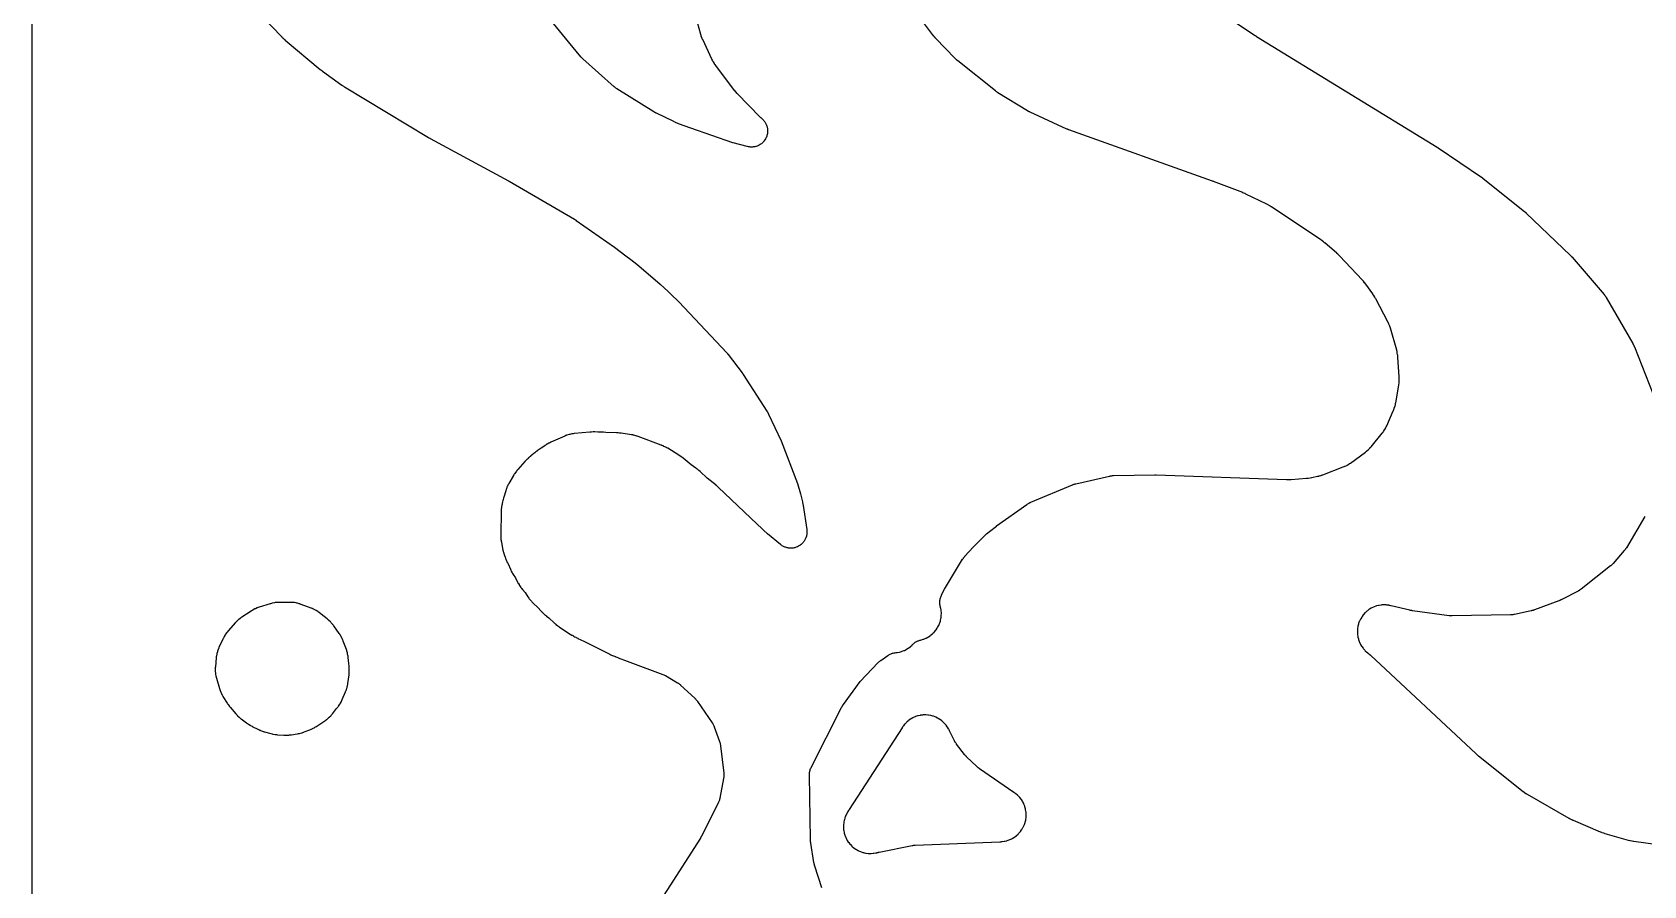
# Model space of a CAD drawing. Header units: millimetres. Extents: x 0 to 300, y 0 to 300.
# Drawn here: x -0.1 to 150, y 141.2 to 220.6 of the extents above; entities that cross this region are included whole.
import ezdxf

# ---------------------------------------------------------------- set-up
doc = ezdxf.new("R2010")
doc.units = ezdxf.units.MM
doc.layers.add('CUT', color=7, linetype='CONTINUOUS')

msp = doc.modelspace()

# ---------------------------------------------------------------- linework, layer by layer
at = {"layer": 'CUT'}
for points in [[(-0.0625, 1.4375), (-0.0625, 298.5625), (-0.0625, 299.4478), (-0.0589, 299.5212), (-0.0503, 299.5794), (-0.036, 299.6365), (-0.0162, 299.6918), (0.009, 299.745), (0.0392, 299.7954), (0.0743, 299.8427), (0.1137, 299.8863), (0.1573, 299.9257), (0.2046, 299.9608), (0.255, 299.991), (0.3082, 300.0162), (0.3635, 300.036), (0.4206, 300.0503), (0.4788, 300.0589), (0.5522, 300.0625), (1.4375, 300.0625), (298.512, 300.0625)], [(108.4215, 223.9326), (113.8003, 220.3373), (113.805, 220.3342), (113.8377, 220.3127), (113.8428, 220.3095), (113.8838, 220.2832), (113.8888, 220.28), (113.9214, 220.2595), (113.9268, 220.2562), (130.7366, 209.964), (130.7493, 209.9562), (130.7623, 209.9481), (130.7667, 209.9453), (130.7775, 209.9384), (130.7821, 209.9355), (130.7893, 209.9308), (130.7938, 209.9279), (130.8044, 209.9211), (130.8083, 209.9185), (130.817, 209.9127), (130.8291, 209.9046), (130.8345, 209.901), (134.8643, 207.1581), (134.8701, 207.1541), (134.8835, 207.1449), (134.8892, 207.1409), (134.9026, 207.1315), (134.9096, 207.1264), (134.926, 207.1147), (134.933, 207.1096), (134.9439, 207.1016), (134.9508, 207.0965), (134.9667, 207.0846), (134.9735, 207.0795), (134.9772, 207.0767), (134.9852, 207.0705), (135.0039, 207.0559), (135.0119, 207.0496), (138.87, 203.969), (138.878, 203.9625), (138.8966, 203.9474), (138.9045, 203.9408), (138.914, 203.9329), (138.9217, 203.9263), (138.9398, 203.9108), (138.9475, 203.9041), (138.9597, 203.8935), (138.9674, 203.8867), (138.9851, 203.8708), (138.9927, 203.8639), (139.0019, 203.8555), (139.0094, 203.8486), (139.0268, 203.8322), (139.0342, 203.8252), (143.1551, 199.8714), (143.1629, 199.8638), (143.1811, 199.846), (143.1888, 199.8383), (143.1982, 199.8288), (143.2059, 199.821), (143.2236, 199.8027), (143.2311, 199.7948), (143.243, 199.7823), (143.2505, 199.7743), (143.2677, 199.7556), (143.2751, 199.7475), (143.284, 199.7376), (143.2913, 199.7294), (143.3081, 199.7103), (143.3153, 199.7021), (146.287, 196.2377), (146.2938, 196.2297), (146.3044, 196.2172), (146.3305, 196.1844), (146.3734, 196.1282), (146.392, 196.1028), (146.3931, 196.1012), (146.4108, 196.0752), (146.4496, 196.0161), (146.4718, 195.9805), (146.4802, 195.9664), (146.4855, 195.9573), (148.9487, 191.6812), (148.9567, 191.6671), (148.975, 191.634), (148.9827, 191.6198), (148.9919, 191.6023), (148.9994, 191.5879), (149.0164, 191.5542), (149.0236, 191.5397), (149.0347, 191.5167), (149.0416, 191.5021), (149.0575, 191.4677), (149.0642, 191.453), (149.0721, 191.4349), (149.0785, 191.42), (149.0931, 191.3852), (149.0992, 191.3702), (150.821, 187.0421)], [(20.4361, 223.0288), (23.1787, 220.2077), (23.1895, 220.1969), (23.2601, 220.1278), (23.2711, 220.1173), (23.362, 220.0329), (23.3733, 220.0227), (23.4474, 219.9572), (23.4589, 219.9473), (23.469, 219.9388), (23.4876, 219.9223), (23.5012, 219.9105), (26.7438, 217.191), (26.7519, 217.1843), (26.8089, 217.1382), (26.8177, 217.1311), (26.8898, 217.075), (26.8986, 217.0683), (26.9565, 217.025), (26.966, 217.018), (28.7617, 215.727), (28.7717, 215.7199), (28.8368, 215.6751), (28.8469, 215.6683), (28.9299, 215.6136), (28.9401, 215.607), (29.007, 215.5649), (29.0174, 215.5585), (36.8207, 210.8584), (36.8264, 210.855), (36.8656, 210.832), (36.8716, 210.8285), (36.9208, 210.8003), (36.9268, 210.797), (36.9659, 210.7752), (36.9724, 210.7716), (44.2682, 206.8252), (44.2766, 206.8206), (44.2848, 206.8161), (44.2951, 206.8104), (44.3029, 206.806), (44.312, 206.8009), (44.3173, 206.7979), (44.3291, 206.7911), (44.3337, 206.7885), (50.4243, 203.2468), (50.4321, 203.2422), (50.4503, 203.2314), (50.458, 203.2268), (50.4675, 203.221), (50.4752, 203.2163), (50.4931, 203.2051), (50.5007, 203.2003), (50.5128, 203.1926), (50.5204, 203.1877), (50.5381, 203.1762), (50.5456, 203.1713), (50.5548, 203.1651), (50.5623, 203.1601), (50.5798, 203.1482), (50.5872, 203.1431), (54.1628, 200.6595), (55.214, 199.8448), (55.6785, 199.4848), (56.2374, 199.0517), (56.4251, 198.9062), (58.4084, 197.2024), (58.7813, 196.8506), (59.1347, 196.5174), (59.3905, 196.2762), (60.1452, 195.5644), (64.6025, 190.8133), (64.6103, 190.8048), (64.6284, 190.785), (64.6361, 190.7764), (64.6455, 190.7659), (64.6531, 190.7573), (64.6707, 190.737), (64.6782, 190.7282), (64.69, 190.7144), (64.6974, 190.7055), (64.7145, 190.6848), (64.7217, 190.6758), (64.7305, 190.6649), (64.7377, 190.6559), (64.7438, 190.648), (66.0279, 188.9633), (66.0323, 188.9574), (66.0426, 188.9437), (66.047, 188.9378), (66.057, 188.9242), (66.0623, 188.9169), (66.0747, 188.8998), (66.0799, 188.8924), (66.0881, 188.8808), (66.0932, 188.8735), (66.105, 188.8564), (66.1101, 188.8491), (66.1128, 188.845), (66.1187, 188.8362), (66.1324, 188.8155), (66.1382, 188.8066), (68.3415, 185.3798), (68.3492, 185.3677), (68.3671, 185.3388), (68.3747, 185.3264), (68.3837, 185.3113), (68.391, 185.2988), (68.4079, 185.2696), (68.415, 185.257), (68.4261, 185.237), (68.433, 185.2242), (68.449, 185.1944), (68.4557, 185.1816), (68.4638, 185.1659), (68.4703, 185.1529), (68.4853, 185.1226), (68.4916, 185.1095), (69.661, 182.6415), (71.1937, 178.6418), (71.4679, 177.6921), (71.641, 176.9465), (71.6529, 176.8954), (71.6541, 176.8902), (71.7179, 176.6155), (72.0445, 174.3715), (72.0497, 174.3285), (72.0573, 174.2496), (72.0615, 174.1631), (72.0615, 174.1055), (72.0574, 174.0191), (72.0519, 173.9617), (72.0395, 173.8761), (72.0284, 173.8195), (72.0079, 173.7355), (71.9915, 173.6802), (71.9629, 173.5985), (71.9413, 173.5451), (71.905, 173.4665), (71.8783, 173.4155), (71.8347, 173.3407), (71.8032, 173.2924), (71.7526, 173.2223), (71.7166, 173.1772), (71.6595, 173.1122), (71.6194, 173.0709), (71.5563, 173.0117), (71.5124, 172.9743), (71.4439, 172.9215), (71.3966, 172.8885), (71.3233, 172.8425), (71.2731, 172.8142), (71.1957, 172.7754), (71.143, 172.7521), (71.0623, 172.721), (71.0076, 172.7028), (70.9242, 172.6796), (70.8681, 172.6668), (70.7829, 172.6516), (70.7257, 172.6443), (70.6394, 172.6374), (70.5818, 172.6355), (70.4953, 172.637), (70.4378, 172.6407), (70.3518, 172.6504), (70.2949, 172.6597), (70.2103, 172.6776), (70.1546, 172.6922), (70.072, 172.7182), (70.0179, 172.7382), (69.9383, 172.772), (69.8864, 172.797), (69.8103, 172.8383), (69.7611, 172.8682), (69.6893, 172.9166), (69.6258, 172.9641), (69.5918, 172.9909), (68.3914, 173.9815), (68.0299, 174.3154), (67.82, 174.5093), (67.4746, 174.8284), (67.4254, 174.8738), (63.8028, 178.31), (63.7955, 178.3168), (63.7443, 178.3637), (63.7364, 178.3709), (63.6715, 178.4283), (63.6636, 178.4352), (63.6115, 178.4797), (63.603, 178.4869), (62.7867, 179.1582), (62.1314, 179.7635), (62.1158, 179.7775), (62.0128, 179.8661), (61.9967, 179.8795), (61.8637, 179.9862), (61.8472, 179.999), (61.7382, 180.0803), (61.7213, 180.0925), (61.273, 180.4033), (60.5498, 180.9981), (60.5337, 181.0109), (60.4275, 181.0923), (60.411, 181.1046), (60.2743, 181.202), (60.2574, 181.2137), (60.1459, 181.2876), (60.1285, 181.2987), (59.1033, 181.9287), (59.0909, 181.9361), (59.0094, 181.9836), (58.9967, 181.9907), (58.9471, 182.018), (58.9213, 182.0314), (58.7519, 182.1141), (58.7256, 182.1262), (58.6735, 182.1486), (58.6601, 182.1541), (58.5726, 182.1893), (58.5591, 182.1945), (58.5293, 182.2056), (58.5174, 182.2104), (58.5059, 182.2148), (56.3555, 183.0248), (56.3408, 183.0301), (56.2451, 183.0633), (56.2303, 183.0683), (56.1723, 183.0867), (56.1424, 183.0954), (55.9464, 183.1467), (55.9161, 183.1538), (55.8565, 183.1662), (55.8412, 183.1692), (55.7415, 183.1871), (55.7261, 183.1897), (54.7693, 183.3366), (54.7519, 183.339), (54.6389, 183.353), (54.6215, 183.3549), (54.4792, 183.3683), (54.4617, 183.3697), (54.3481, 183.377), (54.3306, 183.3779), (53.327, 183.4136), (53.1377, 183.4321), (53.1252, 183.4332), (53.0443, 183.4395), (53.0318, 183.4403), (52.9831, 183.4431), (52.9581, 183.4439), (52.7958, 183.4463), (52.7708, 183.4462), (52.7221, 183.4448), (52.7096, 183.4444), (52.6285, 183.4405), (52.616, 183.4398), (52.607, 183.4391), (52.3269, 183.4491), (52.3075, 183.4495), (52.1813, 183.4499), (52.1619, 183.4496), (52.0036, 183.445), (51.9842, 183.4441), (51.8582, 183.4363), (51.8388, 183.4348), (50.4099, 183.3001), (50.394, 183.2984), (50.2907, 183.2859), (50.2749, 183.2838), (50.2131, 183.2746), (50.1815, 183.269), (49.9805, 183.2281), (49.9185, 183.2121), (49.723, 183.15), (49.6928, 183.1395), (49.6343, 183.1174), (49.6194, 183.1116), (49.5231, 183.0723), (49.5084, 183.066), (48.223, 182.5009), (48.2098, 182.495), (48.1249, 182.4551), (48.1119, 182.4489), (48.0614, 182.4237), (48.0359, 182.4102), (47.8722, 182.3186), (47.8474, 182.3039), (47.7995, 182.274), (47.7874, 182.2662), (47.709, 182.2145), (47.6971, 182.2065), (47.3766, 181.984), (47.3557, 181.9722), (47.3259, 181.9541), (47.1358, 181.8311), (47.1071, 181.8113), (47.0522, 181.7711), (47.0383, 181.7606), (46.9489, 181.691), (46.9353, 181.6801), (46.9173, 181.6653), (46.8076, 181.5891), (46.7952, 181.5803), (46.7154, 181.5219), (46.7032, 181.5127), (46.6562, 181.4764), (46.6326, 181.4572), (46.4825, 181.3286), (46.4599, 181.3083), (46.4168, 181.2674), (46.4059, 181.2568), (46.3358, 181.1869), (46.3256, 181.1765), (46.148, 181.0297), (46.1395, 181.0226), (46.0807, 180.9721), (46.072, 180.9645), (46.034, 180.9307), (46.0161, 180.914), (45.9064, 180.8079), (45.8898, 180.7912), (45.8616, 180.7617), (45.854, 180.7536), (45.8021, 180.6972), (45.7938, 180.688), (45.1414, 179.9492), (45.1322, 179.9385), (45.0734, 179.8687), (45.0645, 179.8578), (45.0301, 179.815), (45.0131, 179.7927), (44.9639, 179.7252), (44.8411, 179.5608), (44.8205, 179.5315), (44.7821, 179.4732), (44.7725, 179.4581), (44.7114, 179.359), (44.7023, 179.3436), (44.31, 178.6624), (44.3038, 178.6513), (44.2643, 178.5792), (44.2583, 178.5681), (44.2355, 178.5242), (44.2243, 178.5015), (44.1555, 178.3546), (44.1359, 178.3079), (44.0798, 178.1558), (44.0715, 178.1319), (44.0563, 178.0848), (44.0526, 178.0727), (44.029, 177.9939), (44.0255, 177.9818), (43.9423, 177.6802), (43.9316, 177.6561), (43.9258, 177.6427), (43.9039, 177.5898), (43.8933, 177.5625), (43.8299, 177.3857), (43.8128, 177.3296), (43.7675, 177.15), (43.756, 177.0925), (43.7281, 176.9068), (43.7276, 176.9024), (43.7039, 176.8167), (43.7007, 176.8046), (43.6807, 176.7258), (43.6778, 176.7136), (43.6667, 176.666), (43.6616, 176.6415), (43.6319, 176.4839), (43.6247, 176.4344), (43.6083, 176.2748), (43.6063, 176.2499), (43.6033, 176.2011), (43.6027, 176.1886), (43.5994, 176.1074), (43.5991, 176.0949), (43.5561, 173.8507), (43.556, 173.8343), (43.5569, 173.7278), (43.5572, 173.7114), (43.5595, 173.6475), (43.5615, 173.6148), (43.5807, 173.4029), (43.5845, 173.3703), (43.5937, 173.3071), (43.5963, 173.2909), (43.6146, 173.186), (43.6176, 173.1699), (43.7596, 172.4667), (43.7629, 172.4516), (43.7852, 172.3542), (43.7888, 172.3393), (43.8037, 172.2811), (43.8121, 172.2515), (43.8715, 172.0608), (43.8814, 172.0316), (43.9021, 171.9753), (43.9076, 171.961), (43.9446, 171.8681), (43.9504, 171.8539), (43.9525, 171.8491), (43.9538, 171.8444), (43.9612, 171.8202), (44.0116, 171.666), (44.0293, 171.6185), (44.0926, 171.4691), (44.1029, 171.446), (44.1241, 171.4013), (44.1297, 171.3899), (44.1665, 171.3163), (44.1722, 171.305), (44.2422, 171.1723), (44.4513, 170.6836), (44.4567, 170.6714), (44.4927, 170.5921), (44.4984, 170.58), (44.5211, 170.5329), (44.5333, 170.509), (44.6157, 170.3558), (44.6289, 170.3325), (44.6557, 170.2876), (44.6627, 170.2762), (44.709, 170.2025), (44.7162, 170.1912), (44.9278, 169.8704), (45.1943, 169.3643), (45.2025, 169.3494), (45.2567, 169.2531), (45.2653, 169.2384), (45.2995, 169.1815), (45.3178, 169.1529), (45.4422, 168.9703), (45.4622, 168.9427), (45.5026, 168.8901), (45.5131, 168.8768), (45.5829, 168.791), (45.5938, 168.778), (45.8244, 168.5106), (46.0894, 168.1086), (46.0993, 168.0942), (46.1643, 168.0015), (46.1746, 167.9873), (46.2152, 167.9328), (46.2369, 167.9055), (46.3826, 167.7322), (46.4058, 167.7062), (46.4525, 167.6568), (46.4647, 167.6443), (46.5449, 167.5642), (46.5574, 167.5521), (47.0541, 167.0844), (47.2978, 166.8016), (47.3091, 166.7889), (47.3838, 166.7072), (47.3954, 166.6948), (47.4416, 166.647), (47.4659, 166.6232), (47.6284, 166.4732), (47.654, 166.4508), (47.7053, 166.4086), (47.7186, 166.3979), (47.8059, 166.33), (47.8195, 166.3198), (48.0288, 166.1665), (48.5578, 165.6683), (48.5673, 165.6595), (48.6298, 165.6032), (48.6395, 165.5946), (48.6778, 165.5616), (48.6977, 165.5451), (48.8296, 165.4408), (48.8503, 165.4252), (48.8912, 165.3955), (48.9018, 165.3881), (48.971, 165.3403), (48.9818, 165.333), (50.0626, 164.6206), (50.0777, 164.6109), (50.1766, 164.5499), (50.1919, 164.5407), (50.3183, 164.4679), (50.3339, 164.4592), (50.4362, 164.4041), (50.4521, 164.3959), (50.5377, 164.3531), (50.5643, 164.337), (50.5878, 164.3236), (50.6341, 164.2985), (50.646, 164.2922), (50.7241, 164.2521), (50.7362, 164.246), (51.2912, 163.9764), (53.7009, 162.7717), (53.7148, 162.765), (53.8058, 162.7224), (53.8199, 162.716), (53.9355, 162.6655), (53.9497, 162.6595), (54.0428, 162.6216), (54.0572, 162.616), (54.2381, 162.5478), (54.2501, 162.5425), (54.3633, 162.4944), (54.3772, 162.4887), (54.4683, 162.4526), (54.4824, 162.4472), (55.3295, 162.1363), (58.8986, 160.7908), (58.903, 160.7882), (60.0065, 160.1191), (60.0162, 160.1131), (60.0313, 160.1037), (60.0693, 160.0786), (60.1323, 160.0347), (60.16, 160.0147), (60.1617, 160.0134), (60.1885, 159.9923), (60.248, 159.9438), (60.2825, 159.9142), (60.2958, 159.9022), (60.3042, 159.8945), (61.6162, 158.6784), (61.6253, 158.6698), (61.6394, 158.6564), (61.6746, 158.6209), (61.7322, 158.5596), (61.7572, 158.5318), (61.7587, 158.5301), (61.7826, 158.5012), (61.8349, 158.4353), (61.8648, 158.3954), (61.8761, 158.3794), (61.8832, 158.3692), (63.2452, 156.3845), (63.2505, 156.3766), (63.2589, 156.3642), (63.2719, 156.3442), (63.2907, 156.3144), (63.3064, 156.2887), (63.3095, 156.2834), (63.3336, 156.2397), (63.3669, 156.1751), (63.3953, 156.1144), (63.4141, 156.07), (63.4282, 156.0347), (63.4334, 156.0208), (63.4367, 156.0119), (63.9278, 154.6595), (63.9322, 154.6472), (63.9389, 154.6279), (63.9545, 154.5782), (63.9785, 154.4936), (63.9883, 154.4557), (63.9888, 154.4534), (63.997, 154.4152), (64.0135, 154.3288), (64.0218, 154.2773), (64.0245, 154.2571), (64.0261, 154.2442), (64.322, 151.7147), (64.3233, 151.7034), (64.3251, 151.6856), (64.3287, 151.64), (64.3318, 151.5816), (64.3325, 151.5016), (64.3296, 151.423), (64.3232, 151.3432), (64.3159, 151.2853), (64.3091, 151.24), (64.3059, 151.2224), (64.3039, 151.2112), (63.9567, 149.3911), (63.9547, 149.3809), (63.9514, 149.3649), (63.9422, 149.3244), (63.9293, 149.2728), (63.9087, 149.2031), (63.8857, 149.1353), (63.8596, 149.0675), (63.8385, 149.0187), (63.8212, 148.9809), (63.814, 148.9663), (63.8094, 148.957), (62.266, 145.8852), (62.2606, 145.8747), (62.248, 145.8505), (62.2426, 145.8401), (62.2358, 145.8275), (62.2302, 145.8172), (62.217, 145.7933), (62.2113, 145.7831), (62.2021, 145.767), (62.1963, 145.7569), (62.1824, 145.7333), (62.1764, 145.7232), (62.169, 145.711), (62.1629, 145.701), (62.1485, 145.6778), (62.1422, 145.6679), (55.8905, 135.909)], [(73.4469, 141.0322), (72.7995, 143.0568), (72.7947, 143.0725), (72.7837, 143.1091), (72.7791, 143.1249), (72.7737, 143.1441), (72.7694, 143.16), (72.7598, 143.197), (72.7558, 143.2129), (72.7498, 143.238), (72.7461, 143.254), (72.7378, 143.2914), (72.7344, 143.3074), (72.7304, 143.327), (72.7273, 143.3431), (72.7204, 143.3807), (72.7175, 143.3969), (72.4222, 145.1849), (72.4197, 145.2012), (72.4141, 145.2393), (72.4119, 145.2557), (72.4093, 145.2757), (72.4074, 145.2921), (72.4032, 145.3304), (72.4015, 145.3469), (72.3992, 145.3728), (72.3979, 145.3892), (72.3951, 145.4277), (72.3941, 145.4442), (72.393, 145.4643), (72.3923, 145.4808), (72.3909, 145.5193), (72.3905, 145.5358), (72.2903, 151.4921), (72.2906, 151.5358), (72.2932, 151.6157), (72.3002, 151.7028), (72.3077, 151.7605), (72.3231, 151.8465), (72.3361, 151.9031), (72.3598, 151.9872), (72.3783, 152.0424), (72.41, 152.1238), (72.4426, 152.1968), (72.4614, 152.2363), (75.2844, 157.811), (75.2912, 157.8242), (75.3074, 157.8549), (75.3144, 157.868), (75.3231, 157.8839), (75.3304, 157.8968), (75.3476, 157.927), (75.3539, 157.9379), (75.3578, 157.9442), (75.3708, 157.9651), (75.3792, 157.9783), (75.3991, 158.0089), (75.4077, 158.022), (75.4184, 158.0378), (75.4272, 158.0507), (75.4481, 158.0806), (75.4572, 158.0933), (77.0151, 160.2405), (78.701, 161.9946), (78.7091, 162.003), (78.722, 162.016), (78.7557, 162.0485), (78.8139, 162.1017), (78.8403, 162.1248), (78.8419, 162.1262), (78.8692, 162.1483), (78.9251, 162.192), (78.9266, 162.193), (78.9343, 162.1983), (79.5827, 162.6411), (79.6191, 162.6647), (79.6868, 162.7063), (79.7629, 162.7482), (79.8148, 162.7735), (79.8945, 162.8078), (79.9486, 162.828), (80.0313, 162.8545), (80.0871, 162.8694), (80.1719, 162.8878), (80.2503, 162.9009), (80.2933, 162.907), (80.3712, 162.9161), (80.385, 162.9179), (80.439, 162.9255), (80.4665, 162.93), (80.6423, 162.9632), (80.6966, 162.9761), (80.8662, 163.0248), (80.919, 163.0427), (81.0833, 163.1069), (81.1343, 163.1296), (81.292, 163.2088), (81.3406, 163.2362), (81.4902, 163.3297), (81.5361, 163.3615), (81.6764, 163.4685), (81.7191, 163.5044), (81.8506, 163.6256), (81.8707, 163.645), (81.8945, 163.669), (81.9238, 163.6974), (81.9788, 163.7482), (82.0412, 163.8008), (82.0843, 163.834), (82.1512, 163.8807), (82.1972, 163.9098), (82.2353, 163.9316), (82.2687, 163.9506), (82.317, 163.9753), (82.3911, 164.009), (82.4414, 164.0292), (82.5182, 164.056), (82.5896, 164.0775), (82.6289, 164.0883), (82.6899, 164.1036), (82.718, 164.1114), (82.8954, 164.1652), (82.95, 164.1847), (83.1193, 164.2546), (83.1717, 164.2792), (83.3335, 164.3651), (83.3833, 164.3947), (83.536, 164.4957), (83.5828, 164.53), (83.7251, 164.6453), (83.7683, 164.6839), (83.8988, 164.8124), (83.938, 164.855), (84.0556, 164.9955), (84.0905, 165.0416), (84.1939, 165.1928), (84.2243, 165.2422), (84.3127, 165.4026), (84.3381, 165.4546), (84.4106, 165.6228), (84.4309, 165.6771), (84.4868, 165.8515), (84.5018, 165.9075), (84.5407, 166.0864), (84.5502, 166.1436), (84.5716, 166.3255), (84.5756, 166.3833), (84.5793, 166.5664), (84.5777, 166.6243), (84.5638, 166.8069), (84.5566, 166.8644), (84.5251, 167.0449), (84.5124, 167.1014), (84.4936, 167.1694), (84.4823, 167.2152), (84.4636, 167.2997), (84.4482, 167.3929), (84.4412, 167.4553), (84.4356, 167.5496), (84.4351, 167.6124), (84.4394, 167.7067), (84.4456, 167.7693), (84.4598, 167.8626), (84.4724, 167.9242), (84.4963, 168.0156), (84.5154, 168.0755), (84.5487, 168.1638), (84.5834, 168.243), (84.6035, 168.2858), (84.8699, 168.8161), (86.5575, 171.6071), (86.5631, 171.6164), (86.5721, 171.6308), (86.5959, 171.6671), (86.6374, 171.7273), (86.6564, 171.7537), (86.6576, 171.7554), (86.6775, 171.7811), (86.7233, 171.8381), (86.7513, 171.8713), (86.7625, 171.884), (86.7698, 171.8921), (87.5406, 172.742), (88.7819, 173.9826), (89.5881, 174.599), (89.6981, 174.6832), (89.7028, 174.6868), (89.7224, 174.7018), (92.5466, 176.7123), (92.5568, 176.7195), (92.573, 176.7306), (92.615, 176.758), (92.6871, 176.8021), (92.7196, 176.8211), (92.7216, 176.8222), (92.7549, 176.8398), (92.8304, 176.8777), (92.8759, 176.8989), (92.8939, 176.9068), (92.9054, 176.9117), (96.7955, 178.5367), (96.8045, 178.5404), (96.8184, 178.5461), (96.8544, 178.5598), (96.9156, 178.5816), (96.943, 178.5908), (96.9447, 178.5914), (96.9724, 178.5998), (97.0348, 178.6176), (97.0721, 178.6274), (97.0868, 178.6309), (97.0962, 178.6331), (100.2253, 179.3475), (100.2364, 179.35), (100.2539, 179.3538), (100.2989, 179.3623), (100.3751, 179.3746), (100.409, 179.3795), (100.4111, 179.3797), (100.4453, 179.3833), (100.5222, 179.3898), (100.5678, 179.3925), (100.5857, 179.3931), (100.5972, 179.3934), (104.4425, 179.4744), (104.4478, 179.4745), (104.4602, 179.4747), (104.4655, 179.4747), (104.478, 179.4748), (104.4846, 179.4749), (104.4999, 179.4749), (104.5065, 179.4749), (104.5169, 179.4748), (104.5233, 179.4748), (104.5385, 179.4746), (104.5441, 179.4745), (104.5567, 179.4742), (104.5743, 179.4737), (104.582, 179.4735), (116.7127, 179.0243), (116.7297, 179.0239), (116.84, 179.023), (116.857, 179.0231), (116.9955, 179.0258), (117.0125, 179.0264), (117.1227, 179.0316), (117.1397, 179.0327), (118.5726, 179.1421), (118.5924, 179.1439), (118.7207, 179.158), (118.7404, 179.1605), (118.9006, 179.1835), (118.9202, 179.1866), (119.0473, 179.2092), (119.0668, 179.213), (119.6113, 179.3282), (119.622, 179.3306), (119.6971, 179.3479), (119.7083, 179.3506), (119.7573, 179.363), (119.7808, 179.3694), (119.9264, 179.4123), (119.9488, 179.4194), (119.9873, 179.4324), (119.9977, 179.436), (120.0694, 179.4617), (120.081, 179.466), (121.9853, 180.1932), (121.9977, 180.1981), (122.0777, 180.2307), (122.0899, 180.2359), (122.1376, 180.2566), (122.1618, 180.2677), (122.315, 180.3424), (122.3618, 180.3678), (122.5078, 180.4558), (122.5303, 180.47), (122.5736, 180.4987), (122.5846, 180.5062), (122.6555, 180.5557), (122.6663, 180.5634), (124.0528, 181.5761), (124.0628, 181.5836), (124.1278, 181.6332), (124.1377, 181.6409), (124.1761, 181.6715), (124.1954, 181.6875), (124.3171, 181.7931), (124.3536, 181.8276), (124.466, 181.943), (124.4832, 181.9614), (124.516, 181.9979), (124.5242, 182.0074), (124.5774, 182.0693), (124.5855, 182.0789), (125.629, 183.3468), (125.6376, 183.3575), (125.6926, 183.4275), (125.7009, 183.4384), (125.733, 183.4812), (125.749, 183.5035), (125.8477, 183.6488), (125.8764, 183.6954), (125.9616, 183.849), (125.9743, 183.8733), (125.9981, 183.9213), (126.004, 183.9336), (126.0417, 184.0143), (126.0474, 184.0267), (126.6554, 185.4082), (126.6625, 185.4251), (126.7073, 185.5359), (126.7139, 185.5531), (126.7387, 185.6203), (126.7503, 185.6552), (126.8191, 185.8838), (126.8286, 185.9193), (126.845, 185.989), (126.8489, 186.007), (126.8726, 186.1241), (126.876, 186.1421), (127.1684, 187.8508), (127.1711, 187.8683), (127.1872, 187.9823), (127.1894, 187.9999), (127.197, 188.0685), (127.1999, 188.1038), (127.2117, 188.3335), (127.2125, 188.3689), (127.2119, 188.438), (127.2115, 188.4557), (127.2073, 188.5707), (127.2064, 188.5884), (127.0854, 190.3995), (127.0842, 190.4152), (127.0746, 190.5172), (127.073, 190.5329), (127.0657, 190.594), (127.0611, 190.6252), (127.0261, 190.827), (127.0199, 190.8579), (127.0062, 190.9179), (127.0025, 190.9332), (126.9771, 191.0324), (126.973, 191.0477), (126.391, 193.0955), (126.3866, 193.1104), (126.3565, 193.2067), (126.3517, 193.2214), (126.3321, 193.2787), (126.3213, 193.3079), (126.2465, 193.495), (126.2343, 193.5235), (126.2089, 193.5785), (126.2022, 193.5925), (126.1576, 193.683), (126.1506, 193.6968), (125.02, 195.8485), (125.0101, 195.8666), (124.9437, 195.9831), (124.9331, 196.0008), (124.8449, 196.144), (124.8337, 196.1614), (124.7595, 196.273), (124.7477, 196.29), (124.0925, 197.2052), (124.0804, 197.2215), (123.9999, 197.3263), (123.9872, 197.3422), (123.8818, 197.4701), (123.8686, 197.4856), (123.7812, 197.5847), (123.7675, 197.5997), (121.6782, 199.8114), (121.6676, 199.8224), (121.5979, 199.8925), (121.587, 199.9032), (121.4973, 199.989), (121.4861, 199.9994), (121.4129, 200.066), (121.4015, 200.076), (120.2739, 201.05), (120.2595, 201.062), (120.1654, 201.1383), (120.1507, 201.1499), (120.0296, 201.2419), (120.0146, 201.253), (119.9159, 201.3234), (119.9005, 201.3339), (115.3148, 204.3912), (115.2979, 204.402), (115.1868, 204.4708), (115.1696, 204.4811), (115.0274, 204.5627), (115.0098, 204.5724), (114.8944, 204.6336), (114.8765, 204.6427), (112.9401, 205.5876), (112.928, 205.5933), (112.8496, 205.6295), (112.8375, 205.6349), (112.738, 205.6781), (112.7257, 205.6833), (112.6457, 205.7159), (112.6334, 205.7208), (109.9044, 206.7647), (109.9013, 206.7658), (109.88, 206.7739), (109.8767, 206.7751), (109.85, 206.785), (109.8468, 206.7862), (109.8257, 206.7938), (109.8222, 206.7951), (96.4482, 211.5581), (96.4388, 211.5615), (96.4168, 211.5696), (96.4074, 211.5731), (96.3959, 211.5775), (96.3866, 211.5811), (96.3648, 211.5897), (96.3555, 211.5935), (96.3408, 211.5994), (96.3315, 211.6033), (96.3099, 211.6124), (96.3006, 211.6163), (96.2894, 211.6212), (96.2802, 211.6252), (96.2588, 211.6348), (96.2497, 211.6389), (92.8434, 213.2068), (92.8314, 213.2124), (92.8037, 213.2257), (92.7918, 213.2315), (92.7774, 213.2386), (92.7657, 213.2446), (92.7384, 213.2586), (92.7267, 213.2647), (92.7083, 213.2745), (92.6968, 213.2808), (92.6698, 213.2957), (92.6584, 213.3021), (92.6444, 213.3101), (92.633, 213.3167), (92.6065, 213.3324), (92.5953, 213.3392), (89.8517, 215.0156), (89.8398, 215.023), (89.8121, 215.0405), (89.8003, 215.0481), (89.7859, 215.0575), (89.7742, 215.0653), (89.7471, 215.0837), (89.7355, 215.0917), (89.7173, 215.1044), (89.7059, 215.1125), (89.6793, 215.1318), (89.668, 215.1401), (89.6543, 215.1504), (89.6431, 215.1589), (89.6171, 215.1789), (89.6061, 215.1876), (86.1057, 217.9805), (86.0941, 217.9899), (86.0673, 218.012), (86.0559, 218.0216), (86.0421, 218.0334), (86.0308, 218.0431), (86.0048, 218.0661), (85.9937, 218.0761), (85.9763, 218.0919), (85.9654, 218.1021), (85.9401, 218.1259), (85.9294, 218.1362), (85.9164, 218.1489), (85.9058, 218.1594), (85.8813, 218.1841), (85.8709, 218.1948), (84.0388, 220.1035), (84.0299, 220.113), (84.0092, 220.1352), (84.0004, 220.1448), (83.9897, 220.1565), (83.981, 220.1663), (83.961, 220.1891), (83.9524, 220.1989), (83.9391, 220.2145), (83.9307, 220.2245), (83.9113, 220.2479), (83.9031, 220.258), (83.8931, 220.2703), (83.885, 220.2805), (83.8663, 220.3045), (83.8583, 220.3148), (82.077, 222.6621)], [(61.8313, 221.5957), (62.1455, 220.4765), (62.149, 220.4645), (62.1725, 220.3869), (62.1762, 220.375), (62.1913, 220.3287), (62.1996, 220.3051), (62.2562, 220.1533), (62.2653, 220.1301), (62.2843, 220.0852), (62.2892, 220.0737), (62.3222, 219.9997), (62.3274, 219.9884), (63.2185, 218.0952), (63.2252, 218.0814), (63.2701, 217.992), (63.2772, 217.9784), (63.3055, 217.9254), (63.3207, 217.8986), (63.424, 217.7274), (63.4405, 217.7015), (63.4741, 217.6517), (63.4829, 217.6391), (63.541, 217.5577), (63.5501, 217.5452), (65.2029, 215.3489), (65.2153, 215.3329), (65.2977, 215.2308), (65.3106, 215.2153), (65.4182, 215.0908), (65.4316, 215.0757), (65.5207, 214.9794), (65.5346, 214.9648), (67.75, 212.724), (67.7604, 212.7138), (67.8284, 212.6482), (67.839, 212.6383), (67.9041, 212.5785), (67.936, 212.5477), (67.9931, 212.4899), (68.0521, 212.4239), (68.0893, 212.378), (68.1415, 212.3065), (68.174, 212.2572), (68.2189, 212.1809), (68.2464, 212.1287), (68.2836, 212.0483), (68.3058, 211.9936), (68.335, 211.9099), (68.3516, 211.8534), (68.3724, 211.7672), (68.3835, 211.7093), (68.3957, 211.6215), (68.401, 211.5628), (68.4045, 211.4742), (68.404, 211.4152), (68.3988, 211.3268), (68.3925, 211.2681), (68.3786, 211.1806), (68.3665, 211.1229), (68.3442, 211.0372), (68.3265, 210.9809), (68.2957, 210.8978), (68.2726, 210.8435), (68.2339, 210.7638), (68.2055, 210.7121), (68.1591, 210.6366), (68.1258, 210.5879), (68.0722, 210.5174), (68.0343, 210.4722), (67.974, 210.4072), (67.9318, 210.366), (67.8654, 210.3073), (67.8194, 210.2704), (67.7476, 210.2185), (67.6981, 210.1864), (67.6215, 210.1418), (67.5692, 210.1147), (67.4886, 210.0778), (67.4338, 210.056), (67.35, 210.0272), (67.2933, 210.0109), (67.2071, 209.9905), (67.149, 209.9798), (67.0612, 209.968), (67.0024, 209.9631), (66.9139, 209.96), (66.8549, 209.9609), (66.7665, 209.9665), (66.7079, 209.9732), (66.6204, 209.9875), (66.5411, 210.0045), (66.498, 210.0149), (65.189, 210.3642), (65.1837, 210.366), (65.1765, 210.3684), (61.2565, 211.7214), (60.1093, 212.1332), (60.0985, 212.1371), (60.0733, 212.1466), (60.0625, 212.1507), (60.0494, 212.1558), (60.042, 212.1587), (59.8337, 212.2545), (59.7866, 212.2762), (59.7148, 212.3093), (59.6685, 212.3305), (58.0503, 213.1065), (58.0391, 213.1119), (58.0132, 213.1248), (58.0021, 213.1304), (57.9887, 213.1373), (57.9777, 213.143), (57.9522, 213.1566), (57.9412, 213.1625), (57.9241, 213.1719), (57.9133, 213.178), (57.8881, 213.1922), (57.8774, 213.1984), (57.8643, 213.2061), (57.8536, 213.2124), (57.8289, 213.2274), (57.8183, 213.2339), (54.3718, 215.3818), (54.3636, 215.3869), (54.351, 215.395), (54.3191, 215.4163), (54.2661, 215.4534), (54.2427, 215.4703), (54.2413, 215.4714), (54.2185, 215.489), (54.168, 215.5294), (54.1385, 215.554), (54.1272, 215.5639), (54.12, 215.5703), (51.1865, 218.1844), (51.1812, 218.1892), (51.1689, 218.2003), (51.1637, 218.205), (51.1622, 218.2064), (51.1421, 218.2255), (51.0957, 218.2709), (51.0879, 218.2788), (51.0808, 218.2864), (51.0274, 218.3464), (51.0048, 218.3727), (49.8716, 219.7478), (48.4725, 221.45)], [(150.0791, 175.5939), (148.3647, 172.6847), (148.3594, 172.6757), (148.3509, 172.6617), (148.3284, 172.6264), (148.2891, 172.5678), (148.2712, 172.5421), (148.2701, 172.5405), (148.2512, 172.5153), (148.208, 172.4596), (148.1816, 172.4272), (148.1709, 172.4148), (148.1641, 172.4068), (147.1294, 171.2235), (147.1226, 171.2157), (147.1117, 171.2036), (147.0834, 171.1733), (147.0344, 171.1234), (147.0122, 171.1016), (147.0108, 171.1003), (146.9879, 171.0792), (146.9356, 171.0328), (146.904, 171.006), (146.8913, 170.9958), (146.8832, 170.9894), (144.1487, 168.8318), (144.1403, 168.8252), (144.127, 168.8149), (144.0924, 168.7896), (144.0332, 168.7484), (144.0065, 168.7305), (144.0048, 168.7294), (143.9775, 168.7125), (143.9155, 168.6755), (143.8782, 168.6545), (143.8634, 168.6466), (143.8539, 168.6416), (142.3426, 167.8594), (142.3303, 167.8531), (142.3015, 167.8388), (142.2891, 167.8327), (142.274, 167.8254), (142.2615, 167.8196), (142.2322, 167.8061), (142.2197, 167.8004), (142.1998, 167.7916), (142.1871, 167.7861), (142.1575, 167.7736), (142.1447, 167.7683), (142.1291, 167.7619), (142.1163, 167.7568), (142.0863, 167.7452), (142.0734, 167.7403), (139.8011, 166.8979), (139.7864, 166.8926), (139.7519, 166.8805), (139.7371, 166.8755), (139.719, 166.8695), (139.7041, 166.8647), (139.6693, 166.8538), (139.6543, 166.8492), (139.6307, 166.8423), (139.6156, 166.838), (139.5804, 166.8284), (139.5653, 166.8243), (139.5468, 166.8196), (139.5316, 166.8159), (139.4961, 166.8074), (139.4809, 166.8039), (137.9413, 166.4662), (137.9303, 166.4639), (137.913, 166.4603), (137.8686, 166.4523), (137.7935, 166.4407), (137.76, 166.4361), (137.7579, 166.4359), (137.7242, 166.4326), (137.6484, 166.4267), (137.6034, 166.4243), (137.5857, 166.4238), (137.5744, 166.4236), (132.1299, 166.3394), (132.1231, 166.3393), (132.1072, 166.3392), (132.1003, 166.3391), (132.0984, 166.3391), (132.0716, 166.3395), (132.0092, 166.3414), (131.9876, 166.3423), (131.955, 166.3448), (131.8775, 166.3523), (131.8441, 166.3562), (128.4356, 166.8153), (128.424, 166.8169), (128.397, 166.8209), (128.3854, 166.8227), (128.3714, 166.8249), (128.36, 166.8269), (128.3332, 166.8315), (128.3217, 166.8336), (128.3036, 166.837), (128.2922, 166.8393), (128.2655, 166.8446), (128.254, 166.847), (128.2401, 166.85), (128.2287, 166.8525), (128.2022, 166.8586), (128.1908, 166.8613), (126.453, 167.2823), (126.4387, 167.2855), (126.3459, 167.3057), (126.3316, 167.3086), (126.2755, 167.3193), (126.2467, 167.3241), (126.0611, 167.3503), (126.0029, 167.3556), (125.8183, 167.3635), (125.7599, 167.3632), (125.5754, 167.3531), (125.5172, 167.347), (125.3346, 167.319), (125.2773, 167.3074), (125.0982, 167.2617), (125.0424, 167.2445), (124.8686, 167.1817), (124.8147, 167.1591), (124.6478, 167.0797), (124.5963, 167.052), (124.438, 166.9567), (124.3895, 166.9241), (124.2412, 166.8139), (124.1961, 166.7767), (124.0592, 166.6526), (124.0179, 166.6112), (123.8938, 166.4743), (123.8567, 166.4292), (123.7464, 166.2808), (123.7139, 166.2323), (123.6187, 166.0739), (123.591, 166.0224), (123.5116, 165.8556), (123.4891, 165.8016), (123.4263, 165.6278), (123.4092, 165.5719), (123.3636, 165.3929), (123.352, 165.3356), (123.324, 165.1529), (123.318, 165.0948), (123.308, 164.9103), (123.3077, 164.8518), (123.3156, 164.6672), (123.321, 164.609), (123.3469, 164.426), (123.3579, 164.3686), (123.4015, 164.189), (123.418, 164.133), (123.4789, 163.9585), (123.5008, 163.9043), (123.5783, 163.7366), (123.6054, 163.6848), (123.6989, 163.5254), (123.7309, 163.4764), (123.8394, 163.3269), (123.876, 163.2813), (123.9986, 163.1431), (124.0395, 163.1013), (124.1768, 162.9738), (124.1987, 162.9545), (124.2424, 162.9177), (124.2537, 162.9085), (124.3279, 162.8491), (124.3394, 162.8401), (124.3679, 162.8184), (124.3804, 162.8088), (124.4093, 162.786), (124.4216, 162.7761), (124.4359, 162.7644), (124.4473, 162.7549), (124.4736, 162.7326), (124.4849, 162.723), (124.4984, 162.7111), (124.5095, 162.7013), (124.5351, 162.6781), (124.546, 162.6681), (134.3604, 153.5009), (134.3687, 153.4933), (134.4268, 153.441), (134.4359, 153.433), (134.5096, 153.3693), (134.5186, 153.3617), (134.5779, 153.3125), (134.5877, 153.3045), (138.734, 150.0078), (138.7425, 150.0011), (138.8025, 149.9552), (138.8115, 149.9484), (138.8514, 149.919), (138.8709, 149.9052), (138.9942, 149.8218), (139.0135, 149.8092), (139.0473, 149.7882), (139.0566, 149.7825), (139.1207, 149.7442), (139.1312, 149.7381), (143.0028, 147.5289), (143.018, 147.5205), (143.1171, 147.4677), (143.1325, 147.4598), (143.2587, 147.3971), (143.2743, 147.3896), (143.3763, 147.3426), (143.3921, 147.3356), (145.9252, 146.2548), (145.9423, 146.2478), (146.0545, 146.204), (146.0719, 146.1975), (146.2142, 146.1469), (146.2318, 146.141), (146.3464, 146.1042), (146.3641, 146.0988), (148.518, 145.4801), (148.5387, 145.4745), (148.674, 145.4408), (148.6949, 145.436), (148.8661, 145.3999), (148.8871, 145.3958), (149.0245, 145.3719), (149.0457, 145.3686), (151.4945, 145.0318)]]:
    msp.add_lwpolyline(points, dxfattribs=at)
for points in [[(17.0096, 160.906), (17.043, 160.7319), (17.0489, 160.7049), (17.0615, 160.6523), (17.0649, 160.6389), (17.0879, 160.552), (17.0916, 160.5387), (17.3692, 159.581), (17.3732, 159.5679), (17.3999, 159.483), (17.4042, 159.47), (17.4214, 159.4194), (17.4308, 159.3937), (17.4948, 159.2302), (17.5171, 159.1802), (17.5958, 159.0233), (17.6086, 158.9991), (17.6347, 158.9524), (17.6415, 158.9406), (17.6868, 158.8639), (17.6939, 158.8522), (18.0826, 158.2267), (18.0884, 158.2175), (18.13, 158.1532), (18.1362, 158.1437), (18.1643, 158.1022), (18.1782, 158.0824), (18.2673, 157.961), (18.2815, 157.9425), (18.3066, 157.911), (18.3135, 157.9025), (18.3616, 157.8442), (18.3695, 157.8348), (18.9052, 157.2127), (18.9157, 157.2008), (18.9846, 157.125), (18.9953, 157.1135), (19.0379, 157.069), (19.0603, 157.0468), (19.2096, 156.9065), (19.2331, 156.8855), (19.2801, 156.8457), (19.2923, 156.8357), (19.3722, 156.7716), (19.3847, 156.7619), (19.872, 156.3918), (19.8835, 156.3833), (19.9591, 156.3286), (19.9709, 156.3204), (20.0171, 156.2887), (20.0199, 156.2868), (20.0462, 156.2688), (20.0706, 156.253), (20.2317, 156.154), (20.2568, 156.1394), (20.3066, 156.112), (20.3195, 156.1052), (20.4034, 156.0616), (20.4164, 156.0551), (21.0188, 155.7612), (21.0311, 155.7553), (21.1118, 155.7182), (21.1243, 155.7126), (21.1733, 155.6914), (21.1986, 155.6811), (21.3646, 155.6181), (21.3904, 155.609), (21.4411, 155.5923), (21.4541, 155.5882), (21.5391, 155.5624), (21.5522, 155.5586), (21.5586, 155.5568), (22.1435, 155.3938), (22.1518, 155.3915), (22.1667, 155.3875), (22.2639, 155.3631), (22.2789, 155.3596), (22.3376, 155.3464), (22.3678, 155.3405), (22.5651, 155.3068), (22.5956, 155.3024), (22.6554, 155.2953), (22.6707, 155.2937), (22.7704, 155.2845), (22.7858, 155.2833), (23.3542, 155.2455), (23.3707, 155.2447), (23.4781, 155.2405), (23.4946, 155.2401), (23.5591, 155.2394), (23.5922, 155.2399), (23.8068, 155.2494), (23.8398, 155.2517), (23.8757, 155.2553), (23.8794, 155.2556), (23.9426, 155.262), (23.9588, 155.2639), (24.0637, 155.2775), (24.0798, 155.2798), (24.6094, 155.3632), (24.625, 155.3658), (24.726, 155.3845), (24.7415, 155.3876), (24.8019, 155.4004), (24.8327, 155.4077), (25.0311, 155.4608), (25.0614, 155.4698), (25.1201, 155.4889), (25.1351, 155.494), (25.2319, 155.5283), (25.2468, 155.5338), (25.7791, 155.7384), (25.7947, 155.7447), (25.8957, 155.7867), (25.9111, 155.7934), (25.9258, 155.8), (25.9369, 155.8047), (25.9522, 155.8114), (26.0114, 155.8381), (26.0414, 155.8527), (26.2334, 155.9526), (26.2625, 155.9688), (26.3184, 156.002), (26.3326, 156.0107), (26.4242, 156.0685), (26.4381, 156.0776), (27.18, 156.5754), (27.1921, 156.5837), (27.2701, 156.6389), (27.282, 156.6475), (27.328, 156.6818), (27.3512, 156.6999), (27.4965, 156.8196), (27.5379, 156.8573), (27.5519, 156.8689), (27.597, 156.9105), (27.7346, 157.051), (27.7555, 157.0735), (27.7952, 157.1184), (27.8052, 157.13), (27.8693, 157.2065), (27.879, 157.2183), (28.2711, 157.7107), (28.3664, 157.8272), (28.3755, 157.8386), (28.4335, 157.913), (28.4422, 157.9246), (28.476, 157.9701), (28.4927, 157.9939), (28.596, 158.1485), (28.6099, 158.1717), (28.6151, 158.1796), (28.643, 158.2266), (28.7256, 158.3813), (28.7379, 158.4057), (28.7609, 158.454), (28.7666, 158.4664), (28.803, 158.5475), (28.8084, 158.56), (29.1127, 159.2818), (29.1177, 159.2942), (29.1497, 159.375), (29.1545, 159.3875), (29.1726, 159.4365), (29.1813, 159.4618), (29.2336, 159.6251), (29.2476, 159.6767), (29.2546, 159.7078), (29.2549, 159.709), (29.2916, 159.8717), (29.2968, 159.8972), (29.3059, 159.9472), (29.308, 159.96), (29.3213, 160.0435), (29.3231, 160.0564), (29.4327, 160.8608), (29.4348, 160.8784), (29.447, 160.9927), (29.4486, 161.0103), (29.4538, 161.0791), (29.4555, 161.1144), (29.4595, 161.3441), (29.4591, 161.3795), (29.4562, 161.4485), (29.4552, 161.4661), (29.4535, 161.4906), (29.4533, 161.494), (29.4522, 161.5117), (29.4473, 161.5766), (29.447, 161.5808), (29.4469, 161.5825), (29.4436, 161.6265), (29.442, 161.6442), (29.4158, 161.8929), (29.3578, 162.4679), (29.3564, 162.4805), (29.3463, 162.5629), (29.3446, 162.5756), (29.3375, 162.6249), (29.3333, 162.6501), (29.3031, 162.811), (29.2987, 162.83), (29.2962, 162.8432), (29.2846, 162.8923), (29.2409, 163.0483), (29.2336, 163.0725), (29.2183, 163.1194), (29.2142, 163.1314), (29.1871, 163.2089), (29.1828, 163.2208), (28.8931, 163.9963), (28.8884, 164.0085), (28.8568, 164.0878), (28.8518, 164.0999), (28.8318, 164.1471), (28.821, 164.1711), (28.8209, 164.1713), (28.8187, 164.1765), (28.8078, 164.2007), (28.735, 164.3538), (28.7102, 164.4005), (28.6241, 164.5466), (28.6102, 164.5691), (28.582, 164.6124), (28.5747, 164.6235), (28.5263, 164.6945), (28.5187, 164.7053), (28.0068, 165.4216), (27.9989, 165.4325), (27.9465, 165.5025), (27.9383, 165.5131), (27.9058, 165.5545), (27.8888, 165.5752), (27.7764, 165.706), (27.7416, 165.743), (27.7304, 165.7558), (27.6919, 165.7964), (27.5623, 165.9205), (27.5417, 165.9394), (27.5005, 165.9754), (27.4898, 165.9845), (27.4199, 166.0427), (27.409, 166.0515), (26.8421, 166.5014), (26.7561, 166.5711), (26.7434, 166.5811), (26.6598, 166.6453), (26.6467, 166.655), (26.5955, 166.6921), (26.5832, 166.7006), (26.5554, 166.7203), (26.5293, 166.7379), (26.3595, 166.8458), (26.3048, 166.8766), (26.1247, 166.9662), (26.0962, 166.9794), (26.04, 167.0038), (26.0255, 167.0099), (25.9308, 167.048), (25.9162, 167.0537), (24.9657, 167.4079), (24.9535, 167.4123), (24.874, 167.44), (24.8617, 167.4441), (24.8136, 167.4597), (24.7887, 167.4672), (24.6287, 167.5115), (24.5795, 167.5229), (24.5679, 167.5261), (24.5156, 167.5379), (24.3487, 167.568), (24.2956, 167.5751), (24.1244, 167.5903), (24.0976, 167.5921), (24.0453, 167.5944), (24.0319, 167.5949), (23.9448, 167.5967), (23.9314, 167.5969), (22.9683, 167.5962), (22.9533, 167.596), (22.8557, 167.5935), (22.8406, 167.593), (22.782, 167.59), (22.7521, 167.5877), (22.5605, 167.5683), (22.5011, 167.5593), (22.3124, 167.5208), (22.2831, 167.5141), (22.2263, 167.4995), (22.2118, 167.4956), (22.1178, 167.469), (22.1034, 167.4647), (21.066, 167.1424), (21.0527, 167.1381), (20.9666, 167.1091), (20.9534, 167.1045), (20.9021, 167.0859), (20.876, 167.0758), (20.7106, 167.0069), (20.6601, 166.983), (20.5018, 166.8991), (20.4774, 166.8854), (20.4304, 166.8576), (20.4184, 166.8504), (20.3413, 166.8023), (20.3296, 166.7948), (20.3259, 166.7923), (19.4521, 166.2188), (19.4412, 166.2115), (19.3706, 166.1629), (19.3598, 166.1553), (19.318, 166.1252), (19.2969, 166.1093), (19.1643, 166.0045), (19.1244, 165.97), (19.0015, 165.854), (18.9827, 165.8354), (18.9469, 165.7985), (18.9378, 165.7889), (18.8795, 165.7261), (18.8706, 165.7163), (18.1869, 164.9466), (18.1775, 164.9357), (18.1169, 164.8641), (18.1077, 164.8529), (18.0724, 164.8091), (18.0548, 164.7861), (17.9458, 164.6367), (17.9141, 164.5885), (17.82, 164.4292), (17.8059, 164.4041), (17.7796, 164.3542), (17.773, 164.3414), (17.7312, 164.2574), (17.725, 164.2444), (17.3209, 163.3808), (17.3182, 163.375), (17.3128, 163.3632), (17.2787, 163.2859), (17.2736, 163.274), (17.2541, 163.2271), (17.2446, 163.2029), (17.1873, 163.0464), (17.1716, 162.9969), (17.1286, 162.8383), (17.1173, 162.7876), (17.0878, 162.6236), (17.0838, 162.5979), (17.077, 162.5476), (17.0754, 162.5347), (17.0659, 162.4508), (17.0645, 162.4378), (16.9887, 161.6074), (16.9876, 161.5935), (16.9815, 161.5027), (16.9807, 161.4888), (16.9782, 161.4341), (16.9777, 161.4062), (16.9781, 161.2268), (16.9808, 161.1709), (16.9977, 160.9948), (16.9997, 160.9807), (17.0016, 160.9607)], [(75.5393, 146.1161), (75.5909, 145.9388), (75.6099, 145.8836), (75.6785, 145.7122), (75.7028, 145.6591), (75.7878, 145.4951), (75.8171, 145.4446), (75.9176, 145.2897), (75.9517, 145.2423), (76.0668, 145.0978), (76.1054, 145.054), (76.2339, 144.9214), (76.2766, 144.8815), (76.4174, 144.7621), (76.4637, 144.7265), (76.6155, 144.6214), (76.6651, 144.5905), (76.8264, 144.5006), (76.8787, 144.4746), (77.048, 144.4008), (77.1026, 144.3801), (77.2782, 144.3231), (77.3346, 144.3078), (77.5149, 144.2682), (77.5725, 144.2584), (77.7559, 144.2365), (77.8141, 144.2324), (77.9988, 144.2284), (78.0571, 144.23), (78.2413, 144.244), (78.2992, 144.2512), (78.4836, 144.2835), (78.5123, 144.2892), (78.581, 144.3047), (78.5884, 144.3064), (78.6406, 144.3189), (78.6483, 144.3208), (78.6856, 144.3302), (78.6955, 144.3327), (78.7212, 144.3389), (78.7322, 144.3414), (78.7429, 144.3439), (78.7531, 144.3461), (78.777, 144.3513), (78.7872, 144.3534), (81.8516, 144.9769), (81.8605, 144.9787), (81.8753, 144.9815), (81.9112, 144.9877), (81.9721, 144.9969), (81.9991, 145.0006), (82.002, 145.001), (82.0291, 145.0038), (82.0905, 145.0093), (82.1267, 145.0118), (82.1419, 145.0126), (82.1509, 145.013), (90.0133, 145.3205), (90.0283, 145.3213), (90.1257, 145.3275), (90.1406, 145.3287), (90.199, 145.3339), (90.2288, 145.3373), (90.4193, 145.364), (90.4782, 145.3753), (90.6625, 145.4202), (90.7201, 145.4373), (90.8989, 145.5005), (90.9545, 145.5233), (91.1262, 145.604), (91.1791, 145.6322), (91.3419, 145.7296), (91.3918, 145.763), (91.544, 145.8762), (91.5903, 145.9143), (91.7305, 146.0422), (91.7727, 146.0848), (91.8994, 146.226), (91.9372, 146.2726), (92.0491, 146.4258), (92.0821, 146.476), (92.1782, 146.6395), (92.2059, 146.6927), (92.2852, 146.8651), (92.3075, 146.9208), (92.3692, 147.1002), (92.3858, 147.1579), (92.4292, 147.3425), (92.44, 147.4016), (92.4648, 147.5897), (92.4696, 147.6495), (92.4755, 147.8391), (92.4743, 147.8991), (92.4612, 148.0883), (92.454, 148.1479), (92.4221, 148.3349), (92.409, 148.3935), (92.3585, 148.5764), (92.3397, 148.6333), (92.2712, 148.8102), (92.2467, 148.8651), (92.1609, 149.0342), (92.1311, 149.0863), (92.0288, 149.2461), (91.994, 149.2949), (91.8762, 149.4437), (91.8367, 149.4888), (91.7046, 149.6251), (91.6608, 149.666), (91.5138, 149.7901), (91.4904, 149.8089), (91.4438, 149.8444), (91.4317, 149.8533), (91.3527, 149.9105), (91.3404, 149.9191), (88.1321, 152.1187), (88.1263, 152.1228), (88.1126, 152.1323), (88.1067, 152.1364), (88.1042, 152.1382), (88.0816, 152.1548), (88.0294, 152.1943), (88.0115, 152.2083), (87.9841, 152.2313), (87.9228, 152.2848), (87.8969, 152.3084), (86.9226, 153.2293), (86.916, 153.2356), (86.9051, 153.2461), (86.8795, 153.2718), (86.8372, 153.3161), (86.8188, 153.3359), (86.8168, 153.3381), (86.799, 153.3585), (86.7594, 153.4053), (86.7366, 153.4333), (86.7273, 153.4452), (86.7218, 153.4523), (86.0005, 154.3961), (85.9941, 154.4046), (85.9835, 154.4188), (85.9588, 154.4537), (85.9183, 154.5137), (85.9009, 154.5406), (85.8991, 154.5435), (85.8826, 154.5709), (85.8465, 154.6337), (85.8261, 154.6712), (85.818, 154.687), (85.8132, 154.6965), (85.348, 155.6293), (85.3414, 155.6427), (85.3396, 155.6462), (85.2968, 155.7314), (85.2909, 155.7429), (85.264, 155.7936), (85.2498, 155.819), (85.1549, 155.9789), (85.1229, 156.0273), (85.0145, 156.1753), (84.978, 156.2204), (84.8558, 156.3572), (84.8151, 156.3986), (84.6802, 156.523), (84.6357, 156.5602), (84.4895, 156.671), (84.4416, 156.7037), (84.2853, 156.7999), (84.2345, 156.8278), (84.0697, 156.9084), (84.0164, 156.9314), (83.8446, 156.9957), (83.7893, 157.0133), (83.6121, 157.0607), (83.5554, 157.073), (83.3744, 157.1031), (83.3168, 157.1098), (83.1338, 157.1222), (83.0758, 157.1233), (82.8924, 157.118), (82.8345, 157.1136), (82.6525, 157.0906), (82.5954, 157.0805), (82.4165, 157.0401), (82.3605, 157.0245), (82.1864, 156.967), (82.1322, 156.9461), (81.9644, 156.872), (81.9125, 156.846), (81.7526, 156.7561), (81.7035, 156.7252), (81.5531, 156.6202), (81.5072, 156.5847), (81.3676, 156.4657), (81.3253, 156.4259), (81.1979, 156.294), (81.1596, 156.2503), (81.044, 156.1047), (81.0265, 156.0815), (80.9934, 156.0355), (80.9851, 156.0236), (80.932, 155.9457), (80.9239, 155.9336), (75.9888, 148.3087), (75.9828, 148.2993), (75.9421, 148.2338), (75.9359, 148.2236), (75.8868, 148.141), (75.881, 148.1309), (75.8431, 148.0643), (75.8374, 148.0539), (75.7913, 147.9689), (75.7842, 147.9555), (75.7412, 147.8712), (75.7347, 147.8581), (75.7101, 147.8066), (75.6981, 147.78), (75.6254, 147.6075), (75.6054, 147.5526), (75.5506, 147.3762), (75.536, 147.3197), (75.4987, 147.1388), (75.4897, 147.0811), (75.4701, 146.8975), (75.4667, 146.8392), (75.465, 146.6546), (75.4674, 146.5962), (75.4837, 146.4123), (75.4916, 146.3544), (75.5257, 146.1729)]]:
    msp.add_lwpolyline(points, close=True, dxfattribs=at)

doc.saveas('drawing.dxf')
